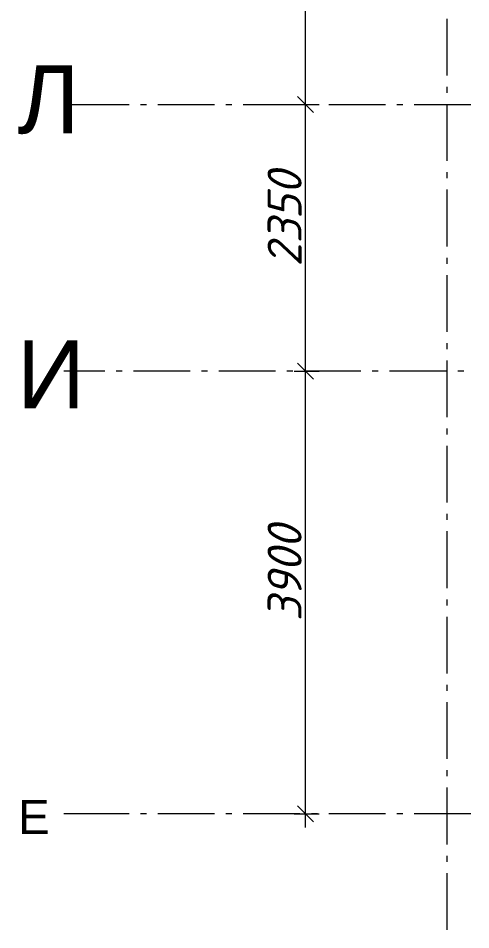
# Model space of a CAD drawing. Header units: millimetres. Extents: x -81576 to 1046824, y -248937 to 691537.
# Drawn here: x 164115 to 168105, y 549149 to 557183 of the extents above; entities that cross this region are included whole.
import ezdxf

# ---------------------------------------------------------------- set-up
doc = ezdxf.new("R2010")
doc.units = ezdxf.units.MM
doc.layers.add('PDF _Геометрия', color=7, linetype='Continuous', true_color=0x1d1d1d)
doc.layers.add('PDF _Текст', color=7, linetype='Continuous')
doc.styles.add('PDF ArialMT', font='arial.ttf')
doc.styles.add('PDF ISOCPEUR Italic', font='isocpeui.ttf')

msp = doc.modelspace()

# ---------------------------------------------------------------- linework, layer by layer
at = {"layer": 'PDF _Геометрия', "color": 7, "lineweight": 9}
for points in [[(166648.5, 550051.5), (166648.5, 554071.6), (166648.5, 556421.6), (166648.5, 562421.6), (166648.5, 568421.6), (166648.5, 574421.6), (166718.5, 574351.6)], [(167894.5, 557178.1), (167894.5, 556678.1)], [(167894.5, 556578.1), (167894.5, 556525.2)], [(164517.5, 556421.6), (165093.7, 556421.6)], [(165193.7, 556421.6), (165246.7, 556421.6)], [(165346.7, 556421.6), (165846.7, 556421.6)], [(165946.7, 556421.6), (165999.6, 556421.6)], [(166099.6, 556421.6), (166599.6, 556421.6)], [(166549.5, 556421.6), (166648.5, 556421.6), (166768.5, 556421.6)], [(166578.5, 556491.6), (166648.5, 556421.6), (166718.5, 556351.6)], [(166699.6, 556421.6), (166752.5, 556421.6)], [(166852.5, 556421.6), (167352.5, 556421.6)], [(167452.5, 556421.6), (167505.4, 556421.6)], [(167605.4, 556421.6), (168105.4, 556421.6)], [(167894.5, 556425.2), (167894.5, 555925.2)], [(167894.5, 555825.2), (167894.5, 555772.3)], [(167894.5, 555672.3), (167894.5, 555172.3)], [(167894.5, 555072.3), (167894.5, 555019.4)], [(167894.5, 554919.4), (167894.5, 554419.4)], [(167894.5, 554319.4), (167894.5, 554266.5)], [(166578.5, 554141.6), (166648.5, 554071.6), (166718.5, 554001.6)], [(167894.5, 554166.5), (167894.5, 553666.5)], [(164878.4, 554071.6), (164517.5, 554071.6)], [(165031.3, 554071.6), (164978.4, 554071.6)], [(165631.3, 554071.6), (165131.3, 554071.6)], [(165784.2, 554071.6), (165731.3, 554071.6)], [(166384.2, 554071.6), (165884.2, 554071.6)], [(166537.2, 554071.6), (166484.2, 554071.6)], [(166549.5, 554071.6), (166648.5, 554071.6), (166768.5, 554071.6)], [(167137.2, 554071.6), (166637.2, 554071.6)], [(167290.1, 554071.6), (167237.2, 554071.6)], [(167890.1, 554071.6), (167390.1, 554071.6)], [(168043, 554071.6), (167990.1, 554071.6)], [(167894.5, 553566.5), (167894.5, 553513.6)], [(167894.5, 553413.6), (167894.5, 552913.6)], [(167894.5, 552813.6), (167894.5, 552760.6)], [(167894.5, 552660.6), (167894.5, 552160.6)], [(167894.5, 552060.6), (167894.5, 552007.7)], [(167894.5, 551907.7), (167894.5, 551407.7)], [(167894.5, 551307.7), (167894.5, 551254.8)], [(167894.5, 551154.8), (167894.5, 550654.8)], [(167894.5, 550554.8), (167894.5, 550501.9)], [(167894.5, 550401.9), (167894.5, 549901.9)], [(166578.5, 550241.5), (166648.5, 550171.5), (166718.5, 550101.5)], [(165093.7, 550171.5), (164517.5, 550171.5)], [(165246.7, 550171.5), (165193.7, 550171.5)], [(165846.7, 550171.5), (165346.7, 550171.5)], [(165999.6, 550171.5), (165946.7, 550171.5)], [(166599.6, 550171.5), (166099.6, 550171.5)], [(166549.5, 550171.5), (166648.5, 550171.5), (166768.5, 550171.5)], [(166752.5, 550171.5), (166699.6, 550171.5)], [(167352.5, 550171.5), (166852.5, 550171.5)], [(167505.4, 550171.5), (167452.5, 550171.5)], [(168105.4, 550171.5), (167605.4, 550171.5)], [(167894.5, 549801.9), (167894.5, 549749)], [(167894.5, 549649), (167894.5, 549149)]]:
    msp.add_lwpolyline(points, dxfattribs=at)

# ---------------------------------------------------------------- texts
at = {"layer": 'PDF _Текст', "attachment_point": 4, "style": 'PDF ArialMT'}
for s, insert, char_height in [('Л', (164107.8, 556463.9), 600), ('И', (164104, 554043.4), 600), ('Е', (164113, 550143.4), 300)]:
    msp.add_mtext(s, dxfattribs=dict(at, insert=insert, char_height=char_height))
at = {"layer": 'PDF _Текст', "char_height": 300, "attachment_point": 4, "rotation": 90, "style": 'PDF ISOCPEUR Italic'}
for s, insert in [('2350', (166463.7, 554993.7)), ('3900', (166463.7, 551868.7))]:
    msp.add_mtext(s, dxfattribs=dict(at, insert=insert))

doc.saveas('drawing.dxf')
